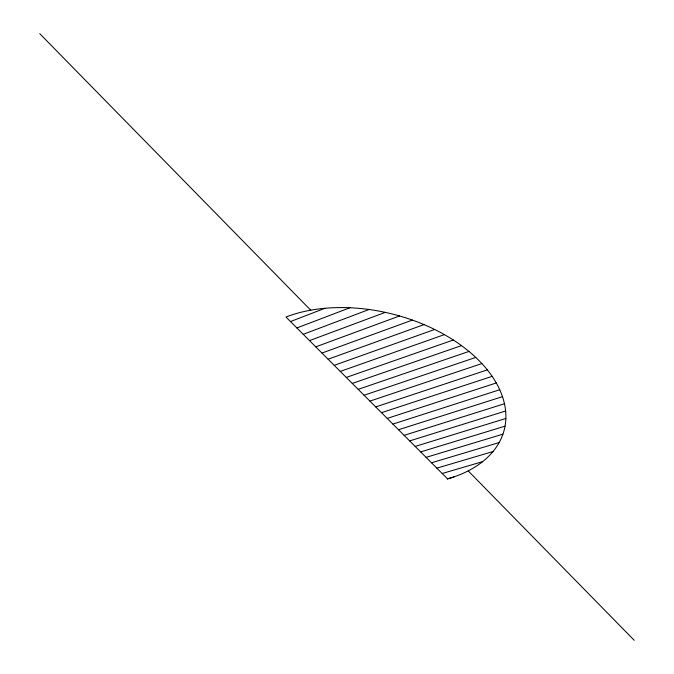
<?xml version="1.0" encoding="UTF-8"?>
<svg xmlns="http://www.w3.org/2000/svg" width="674" height="674" viewBox="0 0 674 674"><rect width="100%" height="100%" fill="white"/><g stroke="black" fill="none" stroke-linecap="round" stroke-linejoin="round"><path stroke-width="1.01" d="M290.494 321.557L324.961 308.288M296.88 327.96L349.907 307.757M303.224 334.304L369.049 309.501M309.518 340.606L385.267 312.365M315.761 346.857L399.556 315.954M321.953 353.066L412.378 320.074M328.112 359.225L424.022 324.598M334.211 365.342L434.654 329.468M340.277 371.416L444.402 334.616M346.293 377.44L453.332 340.008M352.266 383.422L461.505 345.619M358.189 389.353L468.969 351.432M364.078 395.25L475.751 357.414M369.925 401.106L481.876 363.572M375.721 406.911L487.336 369.883M381.484 412.682L492.138 376.353M387.196 418.411L496.283 382.967M392.875 424.089L499.737 389.732M398.511 429.734L502.475 396.657M404.114 435.345L504.464 403.743M409.666 440.906L505.618 411.005M415.184 446.432L505.854 418.47M420.669 451.925L505.028 426.17M426.103 457.368L502.922 434.166M431.512 462.785L499.148 442.557M436.878 468.152L492.98 451.546M442.203 473.493L482.576 461.665M447.494 478.793L453.905 476.931M39.783 33.7L310.731 310.192M468.177 470.865L634.217 640.3M447.629 478.928L285.97 317.024A136.485 84.713 14.2 0 1 478.683 360.261A136.485 84.713 14.2 0 1 447.629 478.928"/></g></svg>
